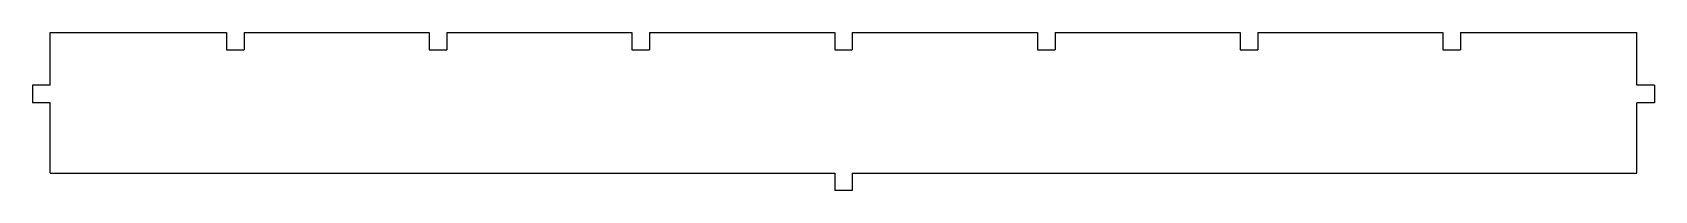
# Model space of a CAD drawing. Header units: millimetres. Extents: x -230 to 230, y -5 to 40.
import ezdxf

# ---------------------------------------------------------------- set-up
doc = ezdxf.new("R2010")
doc.units = ezdxf.units.MM

msp = doc.modelspace()

# ---------------------------------------------------------------- linework, layer by layer
for p, q in [((-225, 40), (-175, 40)), ((-225, 25), (-225, 40)), ((-175, 40), (-175, 35)), ((-170, 40), (-117.5, 40)), ((-170, 40), (-170, 35)), ((-117.5, 40), (-117.5, 35)), ((-112.5, 40), (-60, 40)), ((-112.5, 40), (-112.5, 35)), ((-60, 40), (-60, 35)), ((-55, 40), (-2.5, 40)), ((-55, 40), (-55, 35)), ((-2.5, 40), (-2.5, 35)), ((2.5, 40), (55, 40)), ((2.5, 40), (2.5, 35)), ((55, 40), (55, 35)), ((60, 40), (112.5, 40)), ((60, 40), (60, 35)), ((112.5, 40), (112.5, 35)), ((117.5, 40), (170, 40)), ((117.5, 40), (117.5, 35)), ((170, 40), (170, 35)), ((175, 40), (225, 40)), ((175, 40), (175, 35)), ((225, 25), (225, 40)), ((-175, 35), (-170, 35)), ((-117.5, 35), (-112.5, 35)), ((-60, 35), (-55, 35)), ((-2.5, 35), (2.5, 35)), ((55, 35), (60, 35)), ((112.5, 35), (117.5, 35)), ((170, 35), (175, 35)), ((-225, 25), (-230, 25)), ((-230, 25), (-230, 20)), ((230, 25), (225, 25)), ((230, 25), (230, 20)), ((-225, 20), (-230, 20)), ((-225, 0), (-225, 20)), ((225, 0), (225, 20)), ((230, 20), (225, 20)), ((-225, 0), (-2.5, 0)), ((-2.5, 0), (-2.5, -5)), ((2.5, 0), (2.5, -5)), ((2.5, 0), (225, 0)), ((2.5, -5), (-2.5, -5))]:
    msp.add_line(p, q)

doc.saveas('drawing.dxf')
